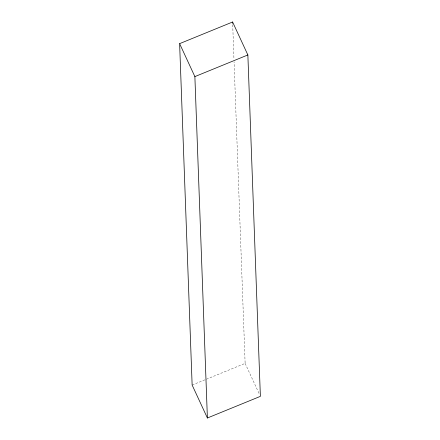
<?xml version="1.0" encoding="UTF-8"?>
<svg xmlns="http://www.w3.org/2000/svg" width="440" height="440" viewBox="0 0 440 440"><rect width="100%" height="100%" fill="white"/><g stroke="black" fill="none" stroke-linecap="round" stroke-linejoin="round"><path stroke-width="0.33" stroke-dasharray="2.2 1.65" d="M192.137 385.044L245.124 363.396L234.064 61.842M245.124 363.396L259.518 394.488M232.705 24.75L233.965 59.092"/><path stroke-width="0.66" d="M179.619 43.642L232.606 22L247.863 54.956L260.381 396.358L207.394 418L192.137 385.044L179.619 43.642L194.876 76.604L207.394 418M194.876 76.604L247.863 54.956M232.606 22L232.656 23.375"/></g></svg>
